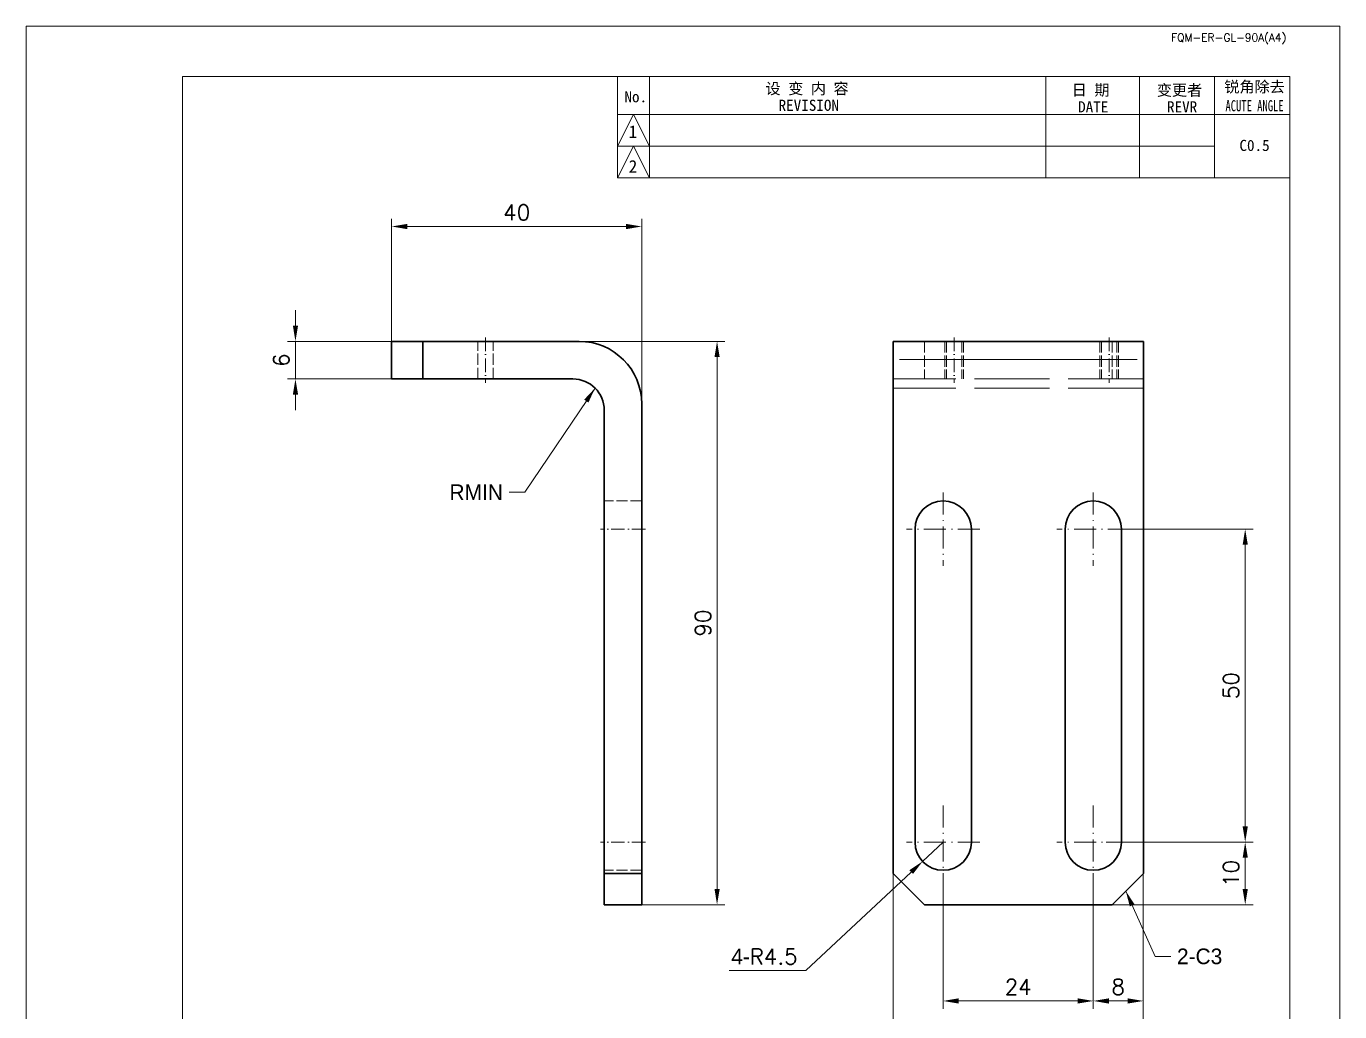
# Model space of a CAD drawing. Header units: millimetres. Extents: x -168473 to -148463, y 295526 to 306160.
# Drawn here: x -164620.9 to -164410.9, y 302386.4 to 302543.9 of the extents above; entities that cross this region are included whole.
import ezdxf
from ezdxf.enums import TextEntityAlignment as Align

# ---------------------------------------------------------------- set-up
doc = ezdxf.new("R2010")
doc.units = ezdxf.units.MM
for name, pattern in [('CENTER2', [28.575, 19.05, -3.175, 3.175, -3.175]), ('DASHDOT', [18.5, 12, -3, 0.5, -3]), ('DASHED', [15, 12, -3]), ('DASHED2', [9.525, 6.35, -3.175])]:
    doc.linetypes.add(name, pattern=pattern)
for name, color, linetype, lineweight in [('A4', 3, 'Continuous', 20), ('中心线', 2, 'CENTER2', 13), ('图框', 7, 'Continuous', 20), ('尺寸线', 3, 'Continuous', 13), ('虚线', 2, 'DASHED2', 25)]:
    doc.layers.add(name, color=color, linetype=linetype, lineweight=lineweight)
doc.styles.add('CH-1', font='')
doc.styles.get("Standard").update_dxf_attribs({"font": 'txt', "bigfont": 'gbcbig.shx'})
doc.styles.get('CH-1').set_extended_font_data('SimSun')
doc.dimstyles.new('副本01', dxfattribs={"dimtxt": 2.5, "dimasz": 2.5, "dimexe": 1.25, "dimexo": 0, "dimgap": 1, "dimtad": 1, "dimdsep": 46, "dimtxsty": 'Standard', "dimcen": 1, "dimclrd": 3, "dimclre": 3, "dimclrt": 1, "dimadec": 1, "dimazin": 2, "dimtfac": 1, "dimtmove": 0, "dimatfit": 3, "dimfxl": 0, "dimtolj": 1, "dimlwd": -1, "dimlwe": -1, "dimarcsym": 0})
doc.dimstyles.new('副本01$4', dxfattribs={"dimtxt": 2.5, "dimasz": 2.5, "dimexe": 1.25, "dimexo": 0, "dimgap": 1, "dimtad": 1, "dimtih": 1, "dimtoh": 1, "dimdsep": 46, "dimtxsty": 'Standard', "dimcen": 1, "dimclrd": 3, "dimclre": 3, "dimclrt": 1, "dimadec": 1, "dimazin": 2, "dimtfac": 1, "dimtmove": 0, "dimatfit": 3, "dimfxl": 0, "dimtolj": 1, "dimlwd": -1, "dimlwe": -1, "dimarcsym": 0})

# ---------------------------------------------------------------- blocks, each defined once
blk = doc.blocks.new('1比1 竖框')
at = {"layer": '图框'}
for p, q in [((0, 0), (0, 297)), ((0, 297), (210, 297)), ((178, 297), (202, 297)), ((210, 297), (210, 0)), ((25, 289), (202, 289)), ((25, 10), (25, 289)), ((25, 272.79), (25, 289)), ((94.55, 272.79), (94.55, 289)), ((99.62, 289), (99.62, 272.79)), ((163, 289), (163, 272.79)), ((163, 289), (163, 272.79)), ((163, 289), (163, 272.79)), ((163, 289), (163, 272.79)), ((163, 289), (163, 272.79)), ((178, 289), (178, 272.79)), ((178, 289), (178, 272.79)), ((178, 289), (178, 272.79)), ((178, 289), (178, 272.79)), ((178, 289), (178, 272.79)), ((178, 289), (202, 289)), ((178, 289), (202, 289)), ((178, 289), (202, 289)), ((178, 289), (202, 289)), ((202, 289), (178, 289)), ((190, 289), (190, 272.79)), ((190, 289), (190, 272.79)), ((190, 289), (190, 272.79)), ((190, 289), (190, 272.79)), ((190, 289), (190, 272.79)), ((202, 289), (202, 10)), ((94.55, 277.86), (97.09, 282.93)), ((94.55, 282.93), (190, 282.93)), ((94.55, 282.93), (190, 282.93)), ((94.55, 282.93), (190, 282.93)), ((94.55, 282.93), (190, 282.93)), ((97.09, 282.93), (99.62, 277.86)), ((190, 282.93), (202, 282.93)), ((190, 282.93), (202, 282.93)), ((190, 282.93), (202, 282.93)), ((190, 282.93), (202, 282.93)), ((94.55, 272.79), (97.09, 277.86)), ((94.55, 277.86), (190, 277.86)), ((94.55, 277.86), (190, 277.86)), ((94.55, 277.86), (190, 277.86)), ((94.55, 277.86), (190, 277.86)), ((97.09, 277.86), (99.62, 272.79)), ((94.55, 272.79), (202, 272.79)), ((202, 272.79), (94.55, 272.79)), ((94.55, 272.79), (202, 272.79)), ((94.55, 272.79), (202, 272.79))]:
    blk.add_line(p, q, dxfattribs=at)
at = {"layer": '图框', "style": 'CH-1'}
for s, height, p in [('设 变 内 容', 1.775, (124.84, 287.09)), ('日 期', 1.775, (170.17, 286.84)), ('变更者', 1.775, (184.38, 286.84)), ('锐角除去', 1.775, (196.38, 287.37)), ('No.', 1.775, (97.45, 285.73)), ('REVISION', 1.775, (125.11, 284.38)), ('DATE', 1.775, (170.59, 284.13)), ('REVR', 1.775, (184.8, 284.13)), ('1', 2.03, (97, 280.16)), ('C0.5', 1.775, (196.38, 277.97)), ('2', 2.03, (97, 274.61))]:
    blk.add_text(s, height=height, dxfattribs=at).set_placement(p, align=Align.MIDDLE)
at = {"layer": '图框', "style": 'CH-1', "width": 0.7}
blk.add_text('ACUTE ANGLE', height=1.7746, dxfattribs=at).set_placement((196.38, 284.31), align=Align.MIDDLE)
at = {"layer": '图框', "insert": (192.25, 295), "char_height": 1.25, "width": 39, "attachment_point": 5}
blk.add_mtext('{\\Ftxt,@extfont2|c134;FQM-ER-GL-90A(A4)}', dxfattribs=at)
blk = doc.blocks.new('*D7127')
at = {"layer": 'Defpoints', "color": 0}
for p in [(-164534.57, 302493.54), (-164510.45, 302493.54), (-164522.49, 302403.54)]:
    blk.add_point(p, dxfattribs=at)
at = {"layer": '尺寸线', "color": 3}
for p, q in [((-164534.57, 302493.54), (-164509.2, 302493.54)), ((-164510.45, 302406.04), (-164510.45, 302491.04)), ((-164522.49, 302403.54), (-164509.2, 302403.54))]:
    blk.add_line(p, q, dxfattribs=at)
for points in [[(-164510.86, 302491.04), (-164510.03, 302491.04), (-164510.45, 302493.54)], [(-164510.86, 302406.04), (-164510.03, 302406.04), (-164510.45, 302403.54)]]:
    blk.add_solid(points, dxfattribs=at)
at = {"layer": '尺寸线', "color": 1, "insert": (-164512.7, 302448.54), "char_height": 2.5, "attachment_point": 5, "rotation": 90}
blk.add_mtext('\\A1;90', dxfattribs=at)
blk = doc.blocks.new('*D7128')
at = {"layer": 'Defpoints', "color": 0}
for p in [(-164562.49, 302493.54), (-164577.86, 302487.54), (-164562.49, 302487.54)]:
    blk.add_point(p, dxfattribs=at)
at = {"layer": '尺寸线', "color": 3}
for p, q in [((-164577.86, 302496.04), (-164577.86, 302498.54)), ((-164562.49, 302493.54), (-164579.11, 302493.54)), ((-164577.86, 302493.54), (-164577.86, 302487.54)), ((-164562.49, 302487.54), (-164579.11, 302487.54)), ((-164577.86, 302485.04), (-164577.86, 302482.54))]:
    blk.add_line(p, q, dxfattribs=at)
for points in [[(-164578.27, 302496.04), (-164577.44, 302496.04), (-164577.86, 302493.54)], [(-164578.27, 302485.04), (-164577.44, 302485.04), (-164577.86, 302487.54)]]:
    blk.add_solid(points, dxfattribs=at)
at = {"layer": '尺寸线', "color": 1, "insert": (-164580.11, 302490.54), "char_height": 2.5, "attachment_point": 5, "rotation": 90}
blk.add_mtext('\\A1;6', dxfattribs=at)
blk = doc.blocks.new('*D7129')
at = {"layer": 'Defpoints', "color": 0}
for p in [(-164522.49, 302511.89), (-164562.49, 302493.54), (-164522.49, 302483.54)]:
    blk.add_point(p, dxfattribs=at)
at = {"layer": '尺寸线', "color": 3}
for p, q in [((-164562.49, 302493.54), (-164562.49, 302513.14)), ((-164559.99, 302511.89), (-164524.99, 302511.89)), ((-164522.49, 302483.54), (-164522.49, 302513.14))]:
    blk.add_line(p, q, dxfattribs=at)
for points in [[(-164559.99, 302512.3), (-164559.99, 302511.47), (-164562.49, 302511.89)], [(-164524.99, 302512.3), (-164524.99, 302511.47), (-164522.49, 302511.89)]]:
    blk.add_solid(points, dxfattribs=at)
at = {"layer": '尺寸线', "color": 1, "insert": (-164542.49, 302514.14), "char_height": 2.5, "attachment_point": 5}
blk.add_mtext('\\A1;40', dxfattribs=at)
blk = doc.blocks.new('*D7130')
at = {"layer": 'Defpoints', "color": 0}
for p in [(-164482.3, 302408.54), (-164442.3, 302408.54), (-164442.3, 302377.8)]:
    blk.add_point(p, dxfattribs=at)
at = {"layer": '尺寸线', "color": 3}
for p, q in [((-164482.3, 302408.54), (-164482.3, 302376.55)), ((-164442.3, 302408.54), (-164442.3, 302376.55)), ((-164479.8, 302377.8), (-164444.8, 302377.8))]:
    blk.add_line(p, q, dxfattribs=at)
for points in [[(-164479.8, 302378.22), (-164479.8, 302377.39), (-164482.3, 302377.8)], [(-164444.8, 302378.22), (-164444.8, 302377.39), (-164442.3, 302377.8)]]:
    blk.add_solid(points, dxfattribs=at)
at = {"layer": '尺寸线', "color": 1, "insert": (-164462.3, 302380.05), "char_height": 2.5, "attachment_point": 5}
blk.add_mtext('\\A1;40', dxfattribs=at)
blk = doc.blocks.new('*D7131')
at = {"layer": 'Defpoints', "color": 0}
for p in [(-164474.3, 302407.69), (-164450.3, 302407.69), (-164450.3, 302388.16)]:
    blk.add_point(p, dxfattribs=at)
at = {"layer": '尺寸线', "color": 3}
for p, q in [((-164474.3, 302407.69), (-164474.3, 302386.91)), ((-164450.3, 302407.69), (-164450.3, 302386.91)), ((-164471.8, 302388.16), (-164452.8, 302388.16))]:
    blk.add_line(p, q, dxfattribs=at)
for points in [[(-164471.8, 302388.58), (-164471.8, 302387.74), (-164474.3, 302388.16)], [(-164452.8, 302388.58), (-164452.8, 302387.74), (-164450.3, 302388.16)]]:
    blk.add_solid(points, dxfattribs=at)
at = {"layer": '尺寸线', "color": 1, "insert": (-164462.3, 302390.41), "char_height": 2.5, "attachment_point": 5}
blk.add_mtext('\\A1;24', dxfattribs=at)
blk = doc.blocks.new('*D7132')
at = {"layer": 'Defpoints', "color": 0}
for p in [(-164450.3, 302392.44), (-164442.3, 302392.44), (-164442.3, 302388.16)]:
    blk.add_point(p, dxfattribs=at)
at = {"layer": '尺寸线', "color": 3}
for p, q in [((-164450.3, 302392.44), (-164450.3, 302386.91)), ((-164442.3, 302392.44), (-164442.3, 302386.91)), ((-164447.8, 302388.16), (-164444.8, 302388.16))]:
    blk.add_line(p, q, dxfattribs=at)
for points in [[(-164447.8, 302388.58), (-164447.8, 302387.74), (-164450.3, 302388.16)], [(-164444.8, 302388.58), (-164444.8, 302387.74), (-164442.3, 302388.16)]]:
    blk.add_solid(points, dxfattribs=at)
at = {"layer": '尺寸线', "color": 1, "insert": (-164446.3, 302390.41), "char_height": 2.5, "attachment_point": 5}
blk.add_mtext('\\A1;8', dxfattribs=at)
blk = doc.blocks.new('*D7133')
at = {"layer": 'Defpoints', "color": 0}
for p in [(-164447.51, 302413.54), (-164426.01, 302413.54), (-164447.3, 302403.54)]:
    blk.add_point(p, dxfattribs=at)
at = {"layer": '尺寸线', "color": 3}
for p, q in [((-164447.51, 302413.54), (-164424.76, 302413.54)), ((-164426.01, 302406.04), (-164426.01, 302411.04)), ((-164447.3, 302403.54), (-164424.76, 302403.54))]:
    blk.add_line(p, q, dxfattribs=at)
for points in [[(-164426.42, 302411.04), (-164425.59, 302411.04), (-164426.01, 302413.54)], [(-164426.42, 302406.04), (-164425.59, 302406.04), (-164426.01, 302403.54)]]:
    blk.add_solid(points, dxfattribs=at)
at = {"layer": '尺寸线', "color": 1, "insert": (-164428.26, 302408.54), "char_height": 2.5, "attachment_point": 5, "rotation": 90}
blk.add_mtext('\\A1;10', dxfattribs=at)
blk = doc.blocks.new('*D7134')
at = {"layer": 'Defpoints', "color": 0}
for p in [(-164447.27, 302463.54), (-164426.01, 302463.54), (-164448.24, 302413.54)]:
    blk.add_point(p, dxfattribs=at)
at = {"layer": '尺寸线', "color": 3}
for p, q in [((-164447.27, 302463.54), (-164424.76, 302463.54)), ((-164426.01, 302416.04), (-164426.01, 302461.04)), ((-164448.24, 302413.54), (-164424.76, 302413.54))]:
    blk.add_line(p, q, dxfattribs=at)
for points in [[(-164426.42, 302461.04), (-164425.59, 302461.04), (-164426.01, 302463.54)], [(-164426.42, 302416.04), (-164425.59, 302416.04), (-164426.01, 302413.54)]]:
    blk.add_solid(points, dxfattribs=at)
at = {"layer": '尺寸线', "color": 1, "insert": (-164428.26, 302438.54), "char_height": 2.5, "attachment_point": 5, "rotation": 90}
blk.add_mtext('\\A1;50', dxfattribs=at)
blk = doc.blocks.new('*D7139')
at = {"layer": 'Defpoints', "color": 0}
for p in [(-164474.3, 302413.54), (-164477.58, 302410.46)]:
    blk.add_point(p, dxfattribs=at)
at = {"layer": '尺寸线', "color": 3}
for p, q in [((-164474.3, 302413.54), (-164477.58, 302410.46)), ((-164496.26, 302393), (-164479.41, 302408.76)), ((-164508.51, 302393), (-164496.26, 302393))]:
    blk.add_line(p, q, dxfattribs=at)
blk.add_solid([(-164479.69, 302409.06), (-164479.12, 302408.45), (-164477.58, 302410.46)], dxfattribs=at)
at = {"layer": '尺寸线', "color": 1, "insert": (-164502.89, 302395.25), "char_height": 2.5, "attachment_point": 5}
blk.add_mtext('\\A1;{\\Fg13f12d,@extfont2|c134;4-}R4.5', dxfattribs=at)

msp = doc.modelspace()

# ---------------------------------------------------------------- linework, layer by layer
at = {"color": 7, "lineweight": 35}
for p, q in [((-164557.494, 302493.536), (-164562.494, 302493.536)), ((-164562.494, 302493.536), (-164562.494, 302487.536)), ((-164532.494, 302493.536), (-164557.494, 302493.536)), ((-164557.494, 302493.536), (-164557.494, 302487.536)), ((-164482.295, 302493.536), (-164482.295, 302483.536)), ((-164442.295, 302493.536), (-164482.295, 302493.536)), ((-164442.295, 302493.536), (-164442.295, 302483.536)), ((-164562.494, 302487.536), (-164557.494, 302487.536)), ((-164557.494, 302487.536), (-164533.494, 302487.536)), ((-164528.494, 302408.536), (-164528.494, 302482.536)), ((-164522.494, 302483.536), (-164522.494, 302408.536)), ((-164482.295, 302483.536), (-164482.295, 302408.536)), ((-164442.295, 302483.536), (-164442.295, 302408.536)), ((-164478.795, 302463.536), (-164478.795, 302413.536)), ((-164469.795, 302413.536), (-164469.795, 302463.536)), ((-164454.795, 302463.536), (-164454.795, 302413.536)), ((-164445.795, 302413.536), (-164445.795, 302463.536)), ((-164528.494, 302408.536), (-164522.494, 302408.536)), ((-164528.494, 302403.536), (-164528.494, 302408.536)), ((-164522.494, 302408.536), (-164522.494, 302403.536)), ((-164482.295, 302408.536), (-164477.295, 302403.536)), ((-164447.295, 302403.536), (-164442.295, 302408.536)), ((-164528.494, 302403.536), (-164522.494, 302403.536)), ((-164447.295, 302403.536), (-164477.295, 302403.536))]:
    msp.add_line(p, q, dxfattribs=at)
at = {"color": 7, "lineweight": 13}
msp.add_line((-164443.295, 302490.642), (-164481.295, 302490.642), dxfattribs=at)
at = {"color": 7, "lineweight": 35}
for centre, radius, start, end in [((-164532.494, 302483.536), 10, 0, 90), ((-164533.494, 302482.536), 5, 0, 90), ((-164474.295, 302463.536), 4.5, 0, 179.99999), ((-164450.295, 302463.536), 4.5, 0, 179.99999), ((-164474.295, 302413.536), 4.5, 180.00001, 0), ((-164450.295, 302413.536), 4.5, 180.00001, 0)]:
    msp.add_arc(centre, radius, start, end, dxfattribs=at)
at = {"layer": 'A4'}
msp.add_lwpolyline([(-164620.896, 302543.876), (-164410.896, 302543.876), (-164410.896, 302246.876), (-164620.896, 302246.876)], close=True, dxfattribs=at)
at = {"layer": '中心线', "linetype": 'DASHDOT', "lineweight": 13, "ltscale": 0.180017}
for p, q in [((-164547.494, 302494.136), (-164547.494, 302486.935)), ((-164472.553, 302494.136), (-164472.553, 302486.935)), ((-164447.752, 302494.136), (-164447.752, 302486.935))]:
    msp.add_line(p, q, dxfattribs=at)
at = {"layer": '中心线', "linetype": 'DASHDOT', "lineweight": 13, "ltscale": 0.292499}
for p, q in [((-164474.295, 302469.386), (-164474.295, 302457.686)), ((-164450.295, 302469.386), (-164450.295, 302457.686)), ((-164474.295, 302419.386), (-164474.295, 302407.686)), ((-164450.295, 302419.386), (-164450.295, 302407.686))]:
    msp.add_line(p, q, dxfattribs=at)
at = {"layer": '中心线', "linetype": 'DASHDOT', "lineweight": 13, "ltscale": 0.17998}
for p, q in [((-164521.895, 302463.536), (-164529.094, 302463.536)), ((-164521.895, 302413.536), (-164529.094, 302413.536))]:
    msp.add_line(p, q, dxfattribs=at)
at = {"layer": '中心线', "linetype": 'DASHDOT', "lineweight": 13, "ltscale": 0.29248}
for p, q in [((-164468.446, 302463.536), (-164480.145, 302463.536)), ((-164444.446, 302463.536), (-164456.145, 302463.536)), ((-164468.446, 302413.536), (-164480.145, 302413.536)), ((-164444.446, 302413.536), (-164456.145, 302413.536))]:
    msp.add_line(p, q, dxfattribs=at)
at = {"layer": '虚线', "linetype": 'DASHED', "lineweight": 13, "ltscale": 0.15}
for p, q in [((-164557.494, 302493.536), (-164557.494, 302487.536)), ((-164548.725, 302487.536), (-164548.725, 302493.536)), ((-164548.725, 302487.536), (-164548.725, 302493.536)), ((-164546.264, 302487.536), (-164546.264, 302493.536)), ((-164546.264, 302487.536), (-164546.264, 302493.536)), ((-164477.295, 302493.536), (-164477.295, 302487.536)), ((-164474.053, 302493.536), (-164474.053, 302487.536)), ((-164473.782, 302493.536), (-164473.782, 302487.536)), ((-164471.323, 302493.536), (-164471.323, 302487.536)), ((-164471.053, 302493.536), (-164471.053, 302487.536)), ((-164449.252, 302493.536), (-164449.252, 302487.536)), ((-164448.981, 302493.536), (-164448.981, 302487.536)), ((-164447.295, 302493.536), (-164447.295, 302487.536)), ((-164446.522, 302493.536), (-164446.522, 302487.536)), ((-164446.252, 302493.536), (-164446.252, 302487.536)), ((-164522.494, 302468.036), (-164528.494, 302468.036)), ((-164522.494, 302468.036), (-164528.494, 302468.036)), ((-164522.494, 302409.036), (-164528.494, 302409.036)), ((-164522.494, 302409.036), (-164528.494, 302409.036)), ((-164528.494, 302408.536), (-164522.494, 302408.536))]:
    msp.add_line(p, q, dxfattribs=at)
at = {"layer": '虚线', "linetype": 'DASHED', "lineweight": 13}
for p, q in [((-164442.295, 302487.536), (-164482.295, 302487.536)), ((-164442.295, 302486.036), (-164482.295, 302486.036))]:
    msp.add_line(p, q, dxfattribs=at)

# ---------------------------------------------------------------- block references
at = {"layer": '图框'}
msp.add_blockref('1比1 竖框', (-164620.896, 302246.876), dxfattribs=at)

# ---------------------------------------------------------------- texts
at = {"layer": '尺寸线', "color": 1, "char_height": 2.5, "width": 47.6799}
for s, insert, attachment_point in [('{\\Fg13f12d,@extfont2|c134;RMIN}', (-164544.689, 302468.188), 9), ('{\\Fg13f12d,@extfont2|c134;2-C3}', (-164436.922, 302396.535), 1)]:
    msp.add_mtext(s, dxfattribs=dict(at, insert=insert, attachment_point=attachment_point))

# ---------------------------------------------------------------- dimensions: what is measured, and where the dimension line sits
at = {"layer": '尺寸线'}
for base, p1, p2, picture, middle in [((-164522.494, 302511.887), (-164562.494, 302493.536), (-164522.494, 302483.536), '*D7129', (-164542.494, 302514.137)), ((-164442.295, 302377.802), (-164482.295, 302408.536), (-164442.295, 302408.536), '*D7130', (-164462.295, 302380.052)), ((-164450.295, 302388.162), (-164474.295, 302407.686), (-164450.295, 302407.686), '*D7131', (-164462.295, 302390.412)), ((-164442.295, 302388.162), (-164450.295, 302392.437), (-164442.295, 302392.437), '*D7132', (-164446.295, 302390.412))]:
    dim = msp.add_linear_dim(base=base, p1=p1, p2=p2, dimstyle='副本01', dxfattribs=at)
    dim.commit()
    dim.dimension.update_dxf_attribs({"geometry": picture, "text_midpoint": middle})
for base, p1, p2, picture, middle in [((-164577.855, 302487.536), (-164562.494, 302493.536), (-164562.494, 302487.536), '*D7128', (-164580.105, 302490.536)), ((-164510.446, 302493.536), (-164522.494, 302403.536), (-164534.566, 302493.536), '*D7127', (-164512.696, 302448.536)), ((-164426.006, 302463.536), (-164448.242, 302413.536), (-164447.268, 302463.536), '*D7134', (-164428.256, 302438.536)), ((-164426.006, 302413.536), (-164447.295, 302403.536), (-164447.514, 302413.536), '*D7133', (-164428.256, 302408.536))]:
    dim = msp.add_linear_dim(base=base, p1=p1, p2=p2, angle=90, dimstyle='副本01', dxfattribs=at)
    dim.commit()
    dim.dimension.update_dxf_attribs({"geometry": picture, "text_midpoint": middle})
dim = msp.add_radius_dim(center=(-164474.295, 302413.536), mpoint=(-164477.582, 302410.463), text='{\\Fg13f12d,@extfont2|c134;4-}<>', dimstyle='副本01$4', dxfattribs=at)
dim.commit()
dim.dimension.update_dxf_attribs({"geometry": '*D7139', "text_midpoint": (-164502.888, 302392.998), "dimtype": 164})

# ---------------------------------------------------------------- leaders
at = {"layer": '尺寸线', "annotation_type": 0, "has_hookline": 1}
for points, hookline_direction, text_width in [([(-164529.959, 302486.072), (-164541.189, 302469.438), (-164543.689, 302469.438)], 1, 6.25), ([(-164445.107, 302405.725), (-164440.422, 302395.285), (-164437.922, 302395.285)], 0, 6.417)]:
    msp.add_leader(points, dimstyle='副本01', override={"dimgap": 1, "dimtad": 0}, dxfattribs=dict(at, hookline_direction=hookline_direction, text_width=text_width))

doc.saveas('drawing.dxf')
